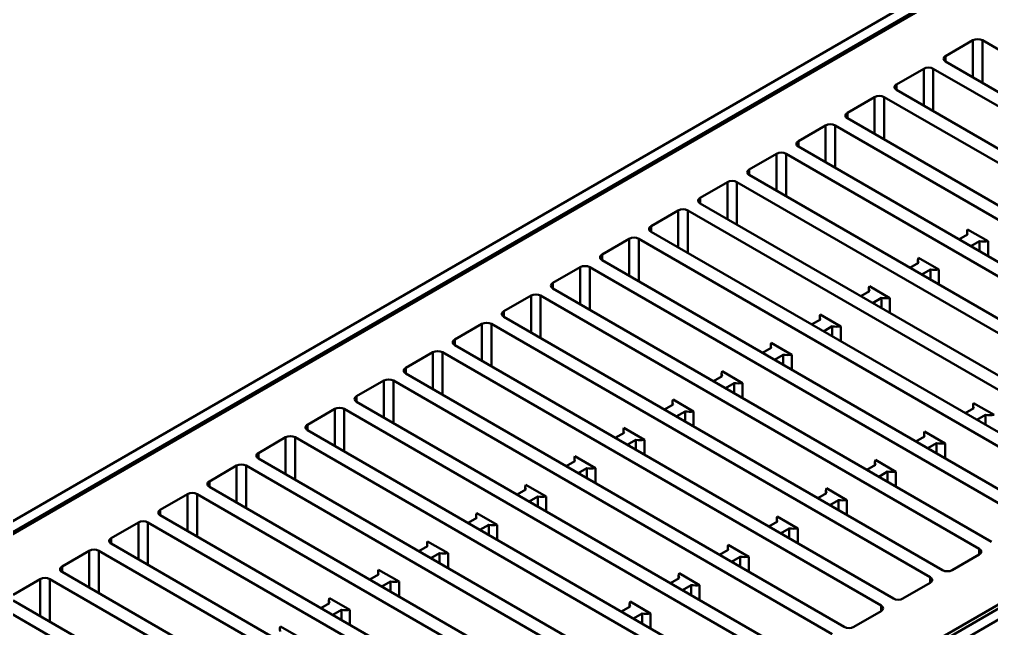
# Model space of a CAD drawing. Header units: millimetres. Extents: x 0 to 2100, y 0 to 1485.
# Drawn here: x 1287.9 to 1431.7, y 405.3 to 495.4 of the extents above; entities that cross this region are included whole.
import ezdxf

# ---------------------------------------------------------------- set-up
doc = ezdxf.new("R2010")
doc.units = ezdxf.units.MM
doc.header["$LTSCALE"] = 5
doc.layers.add('Sichtbar (ISO)', color=7, linetype='Continuous', lineweight=50)
doc.layers.add('Sichtbar schmal (ISO)', color=7, linetype='Continuous', lineweight=50)

msp = doc.modelspace()

# ---------------------------------------------------------------- linework, layer by layer
at = {"layer": 'Sichtbar (ISO)'}
for p, q in [((1194.502, 367.919), (1901.609, 776.167)), ((1195.916, 367.102), (1903.023, 775.351)), ((1196.659, 367.245), (1903.058, 775.085)), ((1278.612, 319.929), (1985.012, 727.769)), ((1278.648, 319.337), (1985.754, 727.586)), ((1280.062, 318.521), (1987.169, 726.769)), ((1424.91, 490.004), (1428.94, 492.331)), ((1430.355, 492.331), (1495.267, 454.854)), ((1489.822, 451.71), (1424.91, 489.187)), ((1417.646, 485.81), (1421.677, 488.137)), ((1423.091, 488.137), (1488.003, 450.66)), ((1482.559, 447.516), (1417.646, 484.994)), ((1410.382, 481.616), (1414.413, 483.943)), ((1415.827, 483.943), (1480.74, 446.466)), ((1475.295, 443.323), (1410.382, 480.8)), ((1403.119, 477.423), (1407.149, 479.75)), ((1408.563, 479.75), (1473.476, 442.272)), ((1468.031, 439.129), (1403.119, 476.606)), ((1395.855, 473.229), (1399.885, 475.556)), ((1401.3, 475.556), (1466.212, 438.079)), ((1460.767, 434.935), (1395.855, 472.412)), ((1388.591, 469.035), (1392.622, 471.362)), ((1394.036, 471.362), (1458.948, 433.885)), ((1453.504, 430.742), (1388.591, 468.219)), ((1381.328, 464.842), (1385.358, 467.169)), ((1386.772, 467.169), (1451.685, 429.691)), ((1446.24, 426.548), (1381.328, 464.025)), ((1426.877, 462.889), (1428.165, 463.633)), ((1428.08, 463.583), (1428.08, 464.006)), ((1428.155, 464.356), (1431.186, 462.606)), ((1374.064, 460.648), (1378.094, 462.975)), ((1379.509, 462.975), (1444.421, 425.498)), ((1428.645, 461.868), (1429.933, 462.612)), ((1429.933, 461.125), (1429.933, 462.612)), ((1431.186, 462.606), (1431.186, 460.401)), ((1438.976, 422.354), (1374.064, 459.831)), ((1419.614, 458.695), (1420.901, 459.439)), ((1420.816, 459.39), (1420.816, 459.812)), ((1420.891, 460.162), (1423.923, 458.412)), ((1366.8, 456.454), (1370.831, 458.781)), ((1372.245, 458.781), (1437.157, 421.304)), ((1421.382, 457.675), (1422.669, 458.418)), ((1422.669, 456.931), (1422.669, 458.418)), ((1423.923, 458.412), (1423.923, 456.208)), ((1431.712, 418.16), (1366.8, 455.638)), ((1412.35, 454.502), (1413.638, 455.245)), ((1413.553, 455.196), (1413.553, 455.619)), ((1413.627, 455.969), (1416.659, 454.218)), ((1359.536, 452.26), (1363.567, 454.587)), ((1364.981, 454.587), (1429.893, 417.11)), ((1414.118, 453.481), (1415.406, 454.224)), ((1415.406, 452.737), (1415.406, 454.224)), ((1416.659, 454.218), (1416.659, 452.014)), ((1406.364, 451.775), (1409.395, 450.025)), ((1352.273, 448.067), (1356.303, 450.394)), ((1357.717, 450.394), (1422.63, 412.917)), ((1424.449, 413.967), (1359.536, 451.444)), ((1405.086, 450.308), (1406.374, 451.051)), ((1406.289, 451.002), (1406.289, 451.425)), ((1406.854, 449.287), (1408.142, 450.031)), ((1408.142, 448.544), (1408.142, 450.031)), ((1409.395, 450.025), (1409.395, 447.82)), ((1399.1, 447.581), (1402.132, 445.831)), ((1345.009, 443.873), (1349.039, 446.2)), ((1350.454, 446.2), (1415.366, 408.723)), ((1417.185, 409.773), (1352.273, 447.25)), ((1397.823, 446.114), (1399.11, 446.858)), ((1399.025, 446.808), (1399.025, 447.231)), ((1399.59, 445.094), (1400.878, 445.837)), ((1400.878, 444.35), (1400.878, 445.837)), ((1402.132, 445.831), (1402.132, 443.626)), ((1391.836, 443.388), (1394.868, 441.637)), ((1337.745, 439.679), (1341.776, 442.006)), ((1343.19, 442.006), (1408.102, 404.529)), ((1409.921, 405.579), (1345.009, 443.056)), ((1390.559, 441.92), (1391.847, 442.664)), ((1391.761, 442.615), (1391.761, 443.038)), ((1392.327, 440.9), (1393.614, 441.643)), ((1393.614, 440.156), (1393.614, 441.643)), ((1394.868, 441.637), (1394.868, 439.433)), ((1402.658, 401.386), (1337.745, 438.863)), ((1384.498, 438.421), (1384.498, 438.844)), ((1384.572, 439.194), (1387.604, 437.444)), ((1330.481, 435.486), (1334.512, 437.813)), ((1335.926, 437.813), (1400.839, 400.335)), ((1383.295, 437.727), (1384.583, 438.47)), ((1385.063, 436.706), (1386.351, 437.45)), ((1386.351, 435.963), (1386.351, 437.45)), ((1387.604, 437.444), (1387.604, 435.239)), ((1429.072, 437.947), (1427.784, 437.203)), ((1428.987, 437.897), (1428.987, 438.32)), ((1429.062, 438.67), (1432.093, 436.92)), ((1430.84, 436.926), (1429.552, 436.183)), ((1430.84, 435.439), (1430.84, 436.926)), ((1395.394, 397.192), (1330.481, 434.669)), ((1377.234, 434.227), (1377.234, 434.65)), ((1377.309, 435), (1380.34, 433.25)), ((1421.798, 434.477), (1424.83, 432.726)), ((1323.218, 431.292), (1327.248, 433.619)), ((1328.662, 433.619), (1393.575, 396.142)), ((1376.031, 433.533), (1377.319, 434.277)), ((1377.799, 432.512), (1379.087, 433.256)), ((1379.087, 431.769), (1379.087, 433.256)), ((1380.34, 433.25), (1380.34, 431.045)), ((1421.808, 433.753), (1420.521, 433.009)), ((1421.723, 433.704), (1421.723, 434.126)), ((1423.576, 432.732), (1422.288, 431.989)), ((1423.576, 431.245), (1423.576, 432.732)), ((1424.83, 432.726), (1424.83, 430.522)), ((1388.13, 392.998), (1323.218, 430.475)), ((1369.97, 430.034), (1369.97, 430.456)), ((1370.045, 430.806), (1373.077, 429.056)), ((1414.534, 430.283), (1417.566, 428.532)), ((1315.954, 427.098), (1319.985, 429.425)), ((1321.399, 429.425), (1386.311, 391.948)), ((1368.768, 429.339), (1370.055, 430.083)), ((1370.535, 428.319), (1371.823, 429.062)), ((1371.823, 427.575), (1371.823, 429.062)), ((1373.077, 429.056), (1373.077, 426.852)), ((1414.545, 429.559), (1413.257, 428.816)), ((1414.46, 429.51), (1414.46, 429.933)), ((1416.313, 428.539), (1415.025, 427.795)), ((1416.313, 427.052), (1416.313, 428.539)), ((1417.566, 428.532), (1417.566, 426.328)), ((1380.866, 388.804), (1315.954, 426.282)), ((1361.504, 425.146), (1362.792, 425.889)), ((1362.707, 425.84), (1362.707, 426.263)), ((1362.781, 426.613), (1365.813, 424.862)), ((1407.27, 426.089), (1410.302, 424.339)), ((1308.69, 422.904), (1312.721, 425.231)), ((1314.135, 425.231), (1379.047, 387.754)), ((1363.272, 424.125), (1364.56, 424.868)), ((1364.56, 423.382), (1364.56, 424.868)), ((1365.813, 424.862), (1365.813, 422.658)), ((1407.281, 425.365), (1405.993, 424.622)), ((1407.196, 425.316), (1407.196, 425.739)), ((1409.049, 424.345), (1407.761, 423.601)), ((1409.049, 422.858), (1409.049, 424.345)), ((1410.302, 424.339), (1410.302, 422.134)), ((1373.603, 384.611), (1308.69, 422.088)), ((1354.24, 420.952), (1355.528, 421.695)), ((1355.443, 421.646), (1355.443, 422.069)), ((1355.517, 422.419), (1358.549, 420.669)), ((1399.932, 421.123), (1399.932, 421.545)), ((1400.007, 421.895), (1403.038, 420.145)), ((1301.427, 418.711), (1305.457, 421.038)), ((1306.871, 421.038), (1371.784, 383.561)), ((1356.008, 419.931), (1357.296, 420.675)), ((1357.296, 419.188), (1357.296, 420.675)), ((1358.549, 420.669), (1358.549, 418.464)), ((1400.017, 421.172), (1398.73, 420.428)), ((1401.785, 420.151), (1400.497, 419.408)), ((1401.785, 418.664), (1401.785, 420.151)), ((1403.038, 420.145), (1403.038, 417.941)), ((1366.339, 380.417), (1301.427, 417.894)), ((1346.977, 416.758), (1348.264, 417.502)), ((1348.179, 417.453), (1348.179, 417.875)), ((1348.254, 418.225), (1351.285, 416.475)), ((1392.668, 416.929), (1392.668, 417.352)), ((1392.743, 417.702), (1395.775, 415.951)), ((1294.163, 414.517), (1298.193, 416.844)), ((1299.608, 416.844), (1364.52, 379.367)), ((1348.744, 415.738), (1350.032, 416.481)), ((1350.032, 414.994), (1350.032, 416.481)), ((1351.285, 416.475), (1351.285, 414.27)), ((1392.754, 416.978), (1391.466, 416.235)), ((1394.521, 415.957), (1393.234, 415.214)), ((1394.521, 414.47), (1394.521, 415.957)), ((1395.775, 415.951), (1395.775, 413.747)), ((1429.893, 416.294), (1425.863, 413.967)), ((1359.075, 376.223), (1294.163, 413.701)), ((1339.713, 412.565), (1341.001, 413.308)), ((1340.915, 413.259), (1340.915, 413.682)), ((1340.99, 414.032), (1344.022, 412.281)), ((1385.405, 412.735), (1385.405, 413.158)), ((1385.479, 413.508), (1388.511, 411.758)), ((1286.899, 410.323), (1290.93, 412.65)), ((1292.344, 412.65), (1357.256, 375.173)), ((1341.481, 411.544), (1342.768, 412.287)), ((1342.768, 410.8), (1342.768, 412.287)), ((1344.022, 412.281), (1344.022, 410.077)), ((1385.49, 412.784), (1384.202, 412.041)), ((1387.258, 411.764), (1385.97, 411.02)), ((1387.258, 410.277), (1387.258, 411.764)), ((1388.511, 411.758), (1388.511, 409.553)), ((1422.63, 412.1), (1418.599, 409.773)), ((1351.812, 372.03), (1286.899, 409.507)), ((1332.449, 408.371), (1333.737, 409.114)), ((1333.652, 409.065), (1333.652, 409.488)), ((1333.726, 409.838), (1336.758, 408.088)), ((1378.226, 408.591), (1376.938, 407.847)), ((1378.141, 408.541), (1378.141, 408.964)), ((1378.216, 409.314), (1381.247, 407.564)), ((1285.08, 408.457), (1349.993, 370.979)), ((1334.217, 407.35), (1335.505, 408.094)), ((1335.505, 406.607), (1335.505, 408.094)), ((1336.758, 408.088), (1336.758, 405.883)), ((1379.994, 407.57), (1378.706, 406.827)), ((1379.994, 406.083), (1379.994, 407.57)), ((1381.247, 407.564), (1381.247, 405.359)), ((1415.366, 407.906), (1411.336, 405.579)), ((1326.463, 405.644), (1329.494, 403.894))]:
    msp.add_line(p, q, dxfattribs=at)
for centre, major_axis, start_param, end_param in [((1429.647, 491.923), (-1, 0), 3.9269908, 5.4977871), ((1425.617, 489.596), (-1, 0), 5.4977871, 7.0685835), ((1422.384, 487.729), (-1, 0), 3.9269908, 5.4977871), ((1418.353, 485.402), (-1, 0), 5.4977871, 7.0685835), ((1415.12, 483.535), (-1, 0), 3.9269908, 5.4977871), ((1411.089, 481.208), (-1, 0), 5.4977871, 7.0685835), ((1407.856, 479.341), (-1, 0), 3.9269908, 5.4977871), ((1403.826, 477.014), (-1, 0), 5.4977871, 7.0685835), ((1400.593, 475.148), (-1, 0), 3.9269908, 5.4977871), ((1396.562, 472.821), (-1, 0), 5.4977871, 7.0685835), ((1393.329, 470.954), (-1, 0), 3.9269908, 5.4977871), ((1389.298, 468.627), (-1, 0), 5.4977871, 7.0685835), ((1386.065, 466.76), (-1, 0), 3.9269908, 5.4977871), ((1382.035, 464.433), (-1, 0), 5.4977871, 7.0685835), ((1430.58, 464.006), (-2.5, 0), 6.0381997, 6.5449847), ((1378.801, 462.567), (-1, 0), 3.9269908, 5.4977871), ((1430.58, 464.006), (-2.5, 0), 1.3089969, 1.8157819), ((1374.771, 460.24), (-1, 0), 5.4977871, 7.0685835), ((1371.538, 458.373), (-1, 0), 3.9269908, 5.4977871), ((1423.316, 459.812), (-2.5, 0), 6.0381997, 6.5449847), ((1423.316, 459.812), (-2.5, 0), 1.3089969, 1.8157819), ((1367.507, 456.046), (-1, 0), 5.4977871, 7.0685835), ((1364.274, 454.179), (-1, 0), 3.9269908, 5.4977871), ((1416.053, 455.619), (-2.5, 0), 6.0381997, 6.5449847), ((1416.053, 455.619), (-2.5, 0), 1.3089969, 1.8157819), ((1360.243, 451.852), (-1, 0), 5.4977871, 7.0685835), ((1408.789, 451.425), (-2.5, 0), 6.0381997, 6.5449847), ((1357.01, 449.985), (-1, 0), 3.9269908, 5.4977871), ((1408.789, 451.425), (-2.5, 0), 1.3089969, 1.8157819), ((1352.98, 447.658), (-1, 0), 5.4977871, 7.0685835), ((1401.525, 447.231), (-2.5, 0), 6.0381997, 6.5449847), ((1349.747, 445.792), (-1, 0), 3.9269908, 5.4977871), ((1401.525, 447.231), (-2.5, 0), 1.3089969, 1.8157819), ((1345.716, 443.465), (-1, 0), 5.4977871, 7.0685835), ((1394.261, 443.038), (-2.5, 0), 6.0381997, 6.5449847), ((1342.483, 441.598), (-1, 0), 3.9269908, 5.4977871), ((1394.261, 443.038), (-2.5, 0), 1.3089969, 1.8157819), ((1338.452, 439.271), (-1, 0), 5.4977871, 7.0685835), ((1386.998, 438.844), (-2.5, 0), 6.0381997, 6.5449847), ((1335.219, 437.404), (-1, 0), 3.9269908, 5.4977871), ((1386.998, 438.844), (-2.5, 0), 1.3089969, 1.8157819), ((1431.487, 438.32), (-2.5, 0), 6.0381997, 6.5449847), ((1431.487, 438.32), (-2.5, 0), 1.3089969, 1.8157819), ((1331.189, 435.077), (-1, 0), 5.4977871, 7.0685835), ((1379.734, 434.65), (-2.5, 0), 6.0381997, 6.5449847), ((1424.223, 434.126), (-2.5, 0), 6.0381997, 6.5449847), ((1327.955, 433.211), (-1, 0), 3.9269908, 5.4977871), ((1379.734, 434.65), (-2.5, 0), 1.3089969, 1.8157819), ((1424.223, 434.126), (-2.5, 0), 1.3089969, 1.8157819), ((1323.925, 430.884), (-1, 0), 5.4977871, 7.0685835), ((1372.47, 430.456), (-2.5, 0), 6.0381997, 6.5449847), ((1416.96, 429.933), (-2.5, 0), 6.0381997, 6.5449847), ((1320.692, 429.017), (-1, 0), 3.9269908, 5.4977871), ((1372.47, 430.456), (-2.5, 0), 1.3089969, 1.8157819), ((1416.96, 429.933), (-2.5, 0), 1.3089969, 1.8157819), ((1316.661, 426.69), (-1, 0), 5.4977871, 7.0685835), ((1365.207, 426.263), (-2.5, 0), 6.0381997, 6.5449847), ((1409.696, 425.739), (-2.5, 0), 6.0381997, 6.5449847), ((1313.428, 424.823), (-1, 0), 3.9269908, 5.4977871), ((1365.207, 426.263), (-2.5, 0), 1.3089969, 1.8157819), ((1409.696, 425.739), (-2.5, 0), 1.3089969, 1.8157819), ((1309.397, 422.496), (-1, 0), 5.4977871, 7.0685835), ((1357.943, 422.069), (-2.5, 0), 6.0381997, 6.5449847), ((1402.432, 421.545), (-2.5, 0), 6.0381997, 6.5449847), ((1306.164, 420.629), (-1, 0), 3.9269908, 5.4977871), ((1357.943, 422.069), (-2.5, 0), 1.3089969, 1.8157819), ((1402.432, 421.545), (-2.5, 0), 1.3089969, 1.8157819), ((1302.134, 418.302), (-1, 0), 5.4977871, 7.0685835), ((1350.679, 417.875), (-2.5, 0), 6.0381997, 6.5449847), ((1395.168, 417.352), (-2.5, 0), 6.0381997, 6.5449847), ((1298.901, 416.436), (-1, 0), 3.9269908, 5.4977871), ((1350.679, 417.875), (-2.5, 0), 1.3089969, 1.8157819), ((1395.168, 417.352), (-2.5, 0), 1.3089969, 1.8157819), ((1429.186, 416.702), (1, 0), 5.4977871, 7.0685835), ((1294.87, 414.109), (-1, 0), 5.4977871, 7.0685835), ((1343.415, 413.682), (-2.5, 0), 6.0381997, 6.5449847), ((1387.905, 413.158), (-2.5, 0), 6.0381997, 6.5449847), ((1421.923, 412.508), (1, 0), 5.4977871, 7.0685835), ((1425.156, 414.375), (1, 0), 3.9269908, 5.4977871), ((1291.637, 412.242), (-1, 0), 3.9269908, 5.4977871), ((1343.415, 413.682), (-2.5, 0), 1.3089969, 1.8157819), ((1387.905, 413.158), (-2.5, 0), 1.3089969, 1.8157819), ((1336.152, 409.488), (-2.5, 0), 6.0381997, 6.5449847), ((1380.641, 408.964), (-2.5, 0), 6.0381997, 6.5449847), ((1414.659, 408.315), (1, 0), 5.4977871, 7.0685835), ((1417.892, 410.181), (1, 0), 3.9269908, 5.4977871), ((1336.152, 409.488), (-2.5, 0), 1.3089969, 1.8157819), ((1380.641, 408.964), (-2.5, 0), 1.3089969, 1.8157819), ((1328.888, 405.294), (-2.5, 0), 6.0381997, 6.5449847), ((1410.628, 405.988), (1, 0), 3.9269908, 5.4977871)]:
    msp.add_ellipse(centre, major_axis=major_axis, ratio=0.5773503, start_param=start_param, end_param=end_param, dxfattribs=at)
at = {"layer": 'Sichtbar schmal (ISO)'}
for p, q in [((1428.94, 492.331), (1428.94, 486.86)), ((1430.355, 486.044), (1430.355, 492.331)), ((1424.91, 489.187), (1424.91, 490.004)), ((1421.677, 488.137), (1421.677, 482.667)), ((1423.091, 481.85), (1423.091, 488.137)), ((1417.646, 484.994), (1417.646, 485.81)), ((1414.413, 483.943), (1414.413, 478.473)), ((1415.827, 477.656), (1415.827, 483.943)), ((1410.382, 480.8), (1410.382, 481.616)), ((1407.149, 479.75), (1407.149, 474.279)), ((1408.563, 473.463), (1408.563, 479.75)), ((1403.119, 476.606), (1403.119, 477.423)), ((1399.885, 475.556), (1399.885, 470.085)), ((1401.3, 469.269), (1401.3, 475.556)), ((1395.855, 472.412), (1395.855, 473.229)), ((1392.622, 471.362), (1392.622, 465.892)), ((1394.036, 465.075), (1394.036, 471.362)), ((1388.591, 468.219), (1388.591, 469.035)), ((1385.358, 467.169), (1385.358, 461.698)), ((1386.772, 460.882), (1386.772, 467.169)), ((1381.328, 464.025), (1381.328, 464.842)), ((1378.094, 462.975), (1378.094, 457.504)), ((1379.509, 456.688), (1379.509, 462.975)), ((1374.064, 459.831), (1374.064, 460.648)), ((1370.831, 458.781), (1370.831, 453.311)), ((1372.245, 452.494), (1372.245, 458.781)), ((1366.8, 455.638), (1366.8, 456.454)), ((1363.567, 454.587), (1363.567, 449.117)), ((1364.981, 448.3), (1364.981, 454.587)), ((1359.536, 451.444), (1359.536, 452.26)), ((1356.303, 450.394), (1356.303, 444.923)), ((1357.717, 444.107), (1357.717, 450.394)), ((1352.273, 447.25), (1352.273, 448.067)), ((1349.039, 446.2), (1349.039, 440.729)), ((1350.454, 439.913), (1350.454, 446.2)), ((1345.009, 443.056), (1345.009, 443.873)), ((1341.776, 442.006), (1341.776, 436.536)), ((1343.19, 435.719), (1343.19, 442.006)), ((1337.745, 438.863), (1337.745, 439.679)), ((1334.512, 437.813), (1334.512, 432.342)), ((1335.926, 431.526), (1335.926, 437.813)), ((1330.481, 434.669), (1330.481, 435.486)), ((1327.248, 433.619), (1327.248, 428.148)), ((1328.662, 427.332), (1328.662, 433.619)), ((1323.218, 430.475), (1323.218, 431.292)), ((1319.985, 429.425), (1319.985, 423.955)), ((1321.399, 423.138), (1321.399, 429.425)), ((1315.954, 426.282), (1315.954, 427.098)), ((1312.721, 425.231), (1312.721, 419.761)), ((1314.135, 418.944), (1314.135, 425.231)), ((1308.69, 422.088), (1308.69, 422.904)), ((1305.457, 421.038), (1305.457, 415.567)), ((1306.871, 414.751), (1306.871, 421.038)), ((1301.427, 417.894), (1301.427, 418.711)), ((1298.193, 416.844), (1298.193, 411.374)), ((1299.608, 410.557), (1299.608, 416.844)), ((1429.893, 417.11), (1429.893, 416.294)), ((1294.163, 413.701), (1294.163, 414.517)), ((1422.63, 412.917), (1422.63, 412.1)), ((1290.93, 412.65), (1290.93, 407.18)), ((1292.344, 406.363), (1292.344, 412.65)), ((1415.366, 408.723), (1415.366, 407.906))]:
    msp.add_line(p, q, dxfattribs=at)

doc.saveas('drawing.dxf')
